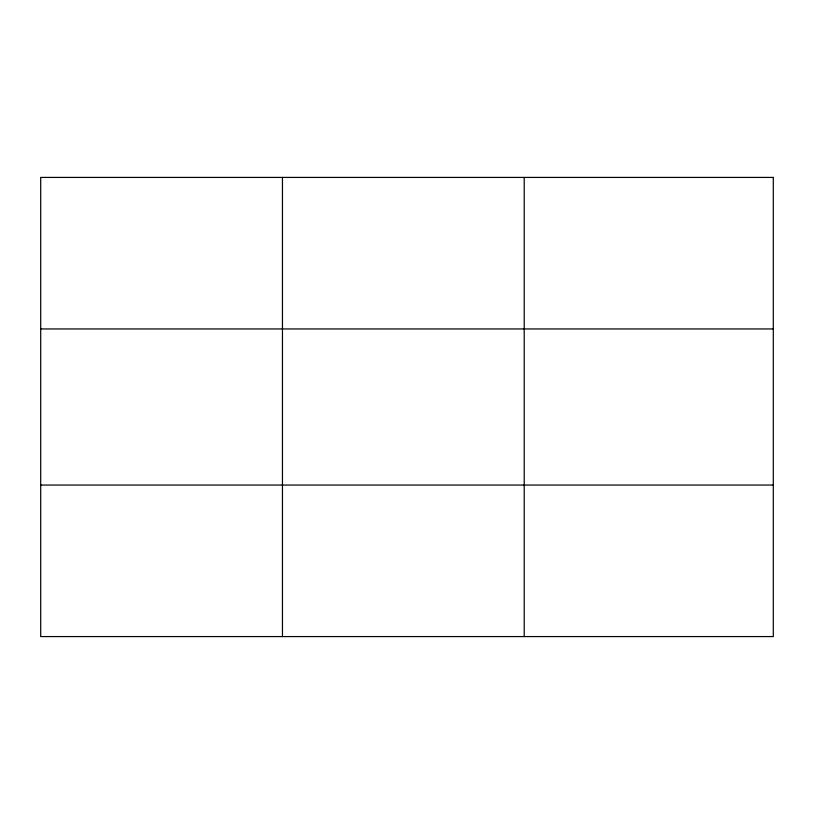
<?xml version="1.0" encoding="UTF-8"?>
<svg xmlns="http://www.w3.org/2000/svg" width="814" height="814" viewBox="0 0 814 814"><rect width="100%" height="100%" fill="white"/><g stroke="black" fill="none" stroke-linecap="round" stroke-linejoin="round"><path stroke-width="1.22" d="M282.458 636.579L282.458 177.421M524.216 636.579L524.216 177.421M40.7 328.948L773.3 328.948M40.7 485.052L773.3 485.052M773.3 177.421L773.3 636.579L40.7 636.579L40.7 177.421L773.3 177.421"/></g></svg>
